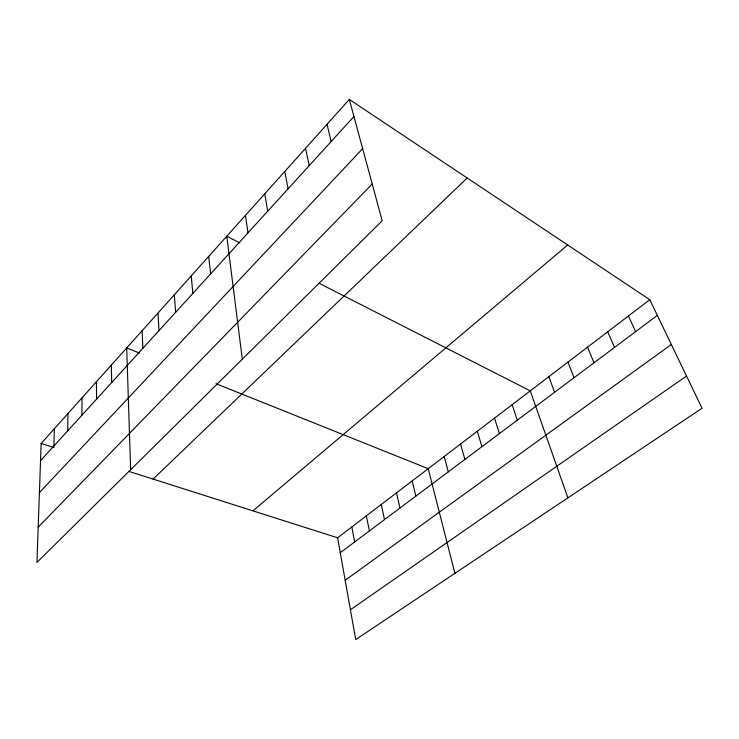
<?xml version="1.0" encoding="UTF-8"?>
<svg xmlns="http://www.w3.org/2000/svg" width="739" height="739" viewBox="0 0 739 739"><rect width="100%" height="100%" fill="white"/><g stroke="black" fill="none" stroke-linecap="round" stroke-linejoin="round"><path stroke-width="1.11" d="M81.918 415.235L81.992 397.868M67.702 430.837L67.97 413.526M53.919 445.977L54.353 428.722M41.135 443.483L36.95 562.425L382.174 220.785L349.316 99.423L41.135 443.483L54.076 447.594M40.525 460.683L353.944 116.513M39.407 492.617L362.646 148.641M38.188 527.175L372.216 184.02M153.075 479.084L467.177 177.988M252.914 510.843L567.7 244.988M337.603 537.789L649.784 299.711L702.05 408.261L355.727 639.577L337.603 537.789L128.715 471.343M340.263 552.717L657.331 315.377M345.168 580.254L671.354 344.494M350.415 609.758L686.54 376.04M139.505 353.076L126.702 347.958L130.646 469.699M215.982 383.698L428.214 468.683L454.901 573.335M239.852 242.9L226.771 236.231L242.3 359.209M319.137 283.296L530.26 390.866L567.894 497.864M349.316 99.423L649.784 299.711M628.464 315.969L635.614 331.635M607.726 331.783L614.515 347.432M587.57 347.154L593.999 362.784M567.949 362.119L574.037 377.721M548.846 376.687L554.619 392.261M512.145 404.676L517.318 420.186M494.502 418.135L499.398 433.599M477.302 431.253L481.93 446.679M460.526 444.037L464.905 459.418M444.176 456.517L448.305 471.842M327.017 124.318L331.174 141.518M412.177 480.913L415.845 496.146M396.529 492.848L399.984 508.016M305.521 148.317L309.235 165.61M381.269 504.488L384.502 519.6M366.368 515.85L369.398 530.907M284.792 171.466L288.09 188.833M351.819 526.953L354.655 541.946M264.774 193.803L267.684 211.234M245.45 215.382L247.999 232.85M208.712 256.396L210.606 273.91M191.244 275.896L192.833 293.429M174.33 294.778L175.642 312.301M157.952 313.059L159.005 330.582M142.082 330.776L142.886 348.281M111.33 365.112L111.672 382.553M96.439 381.74L96.569 399.143"/></g></svg>
